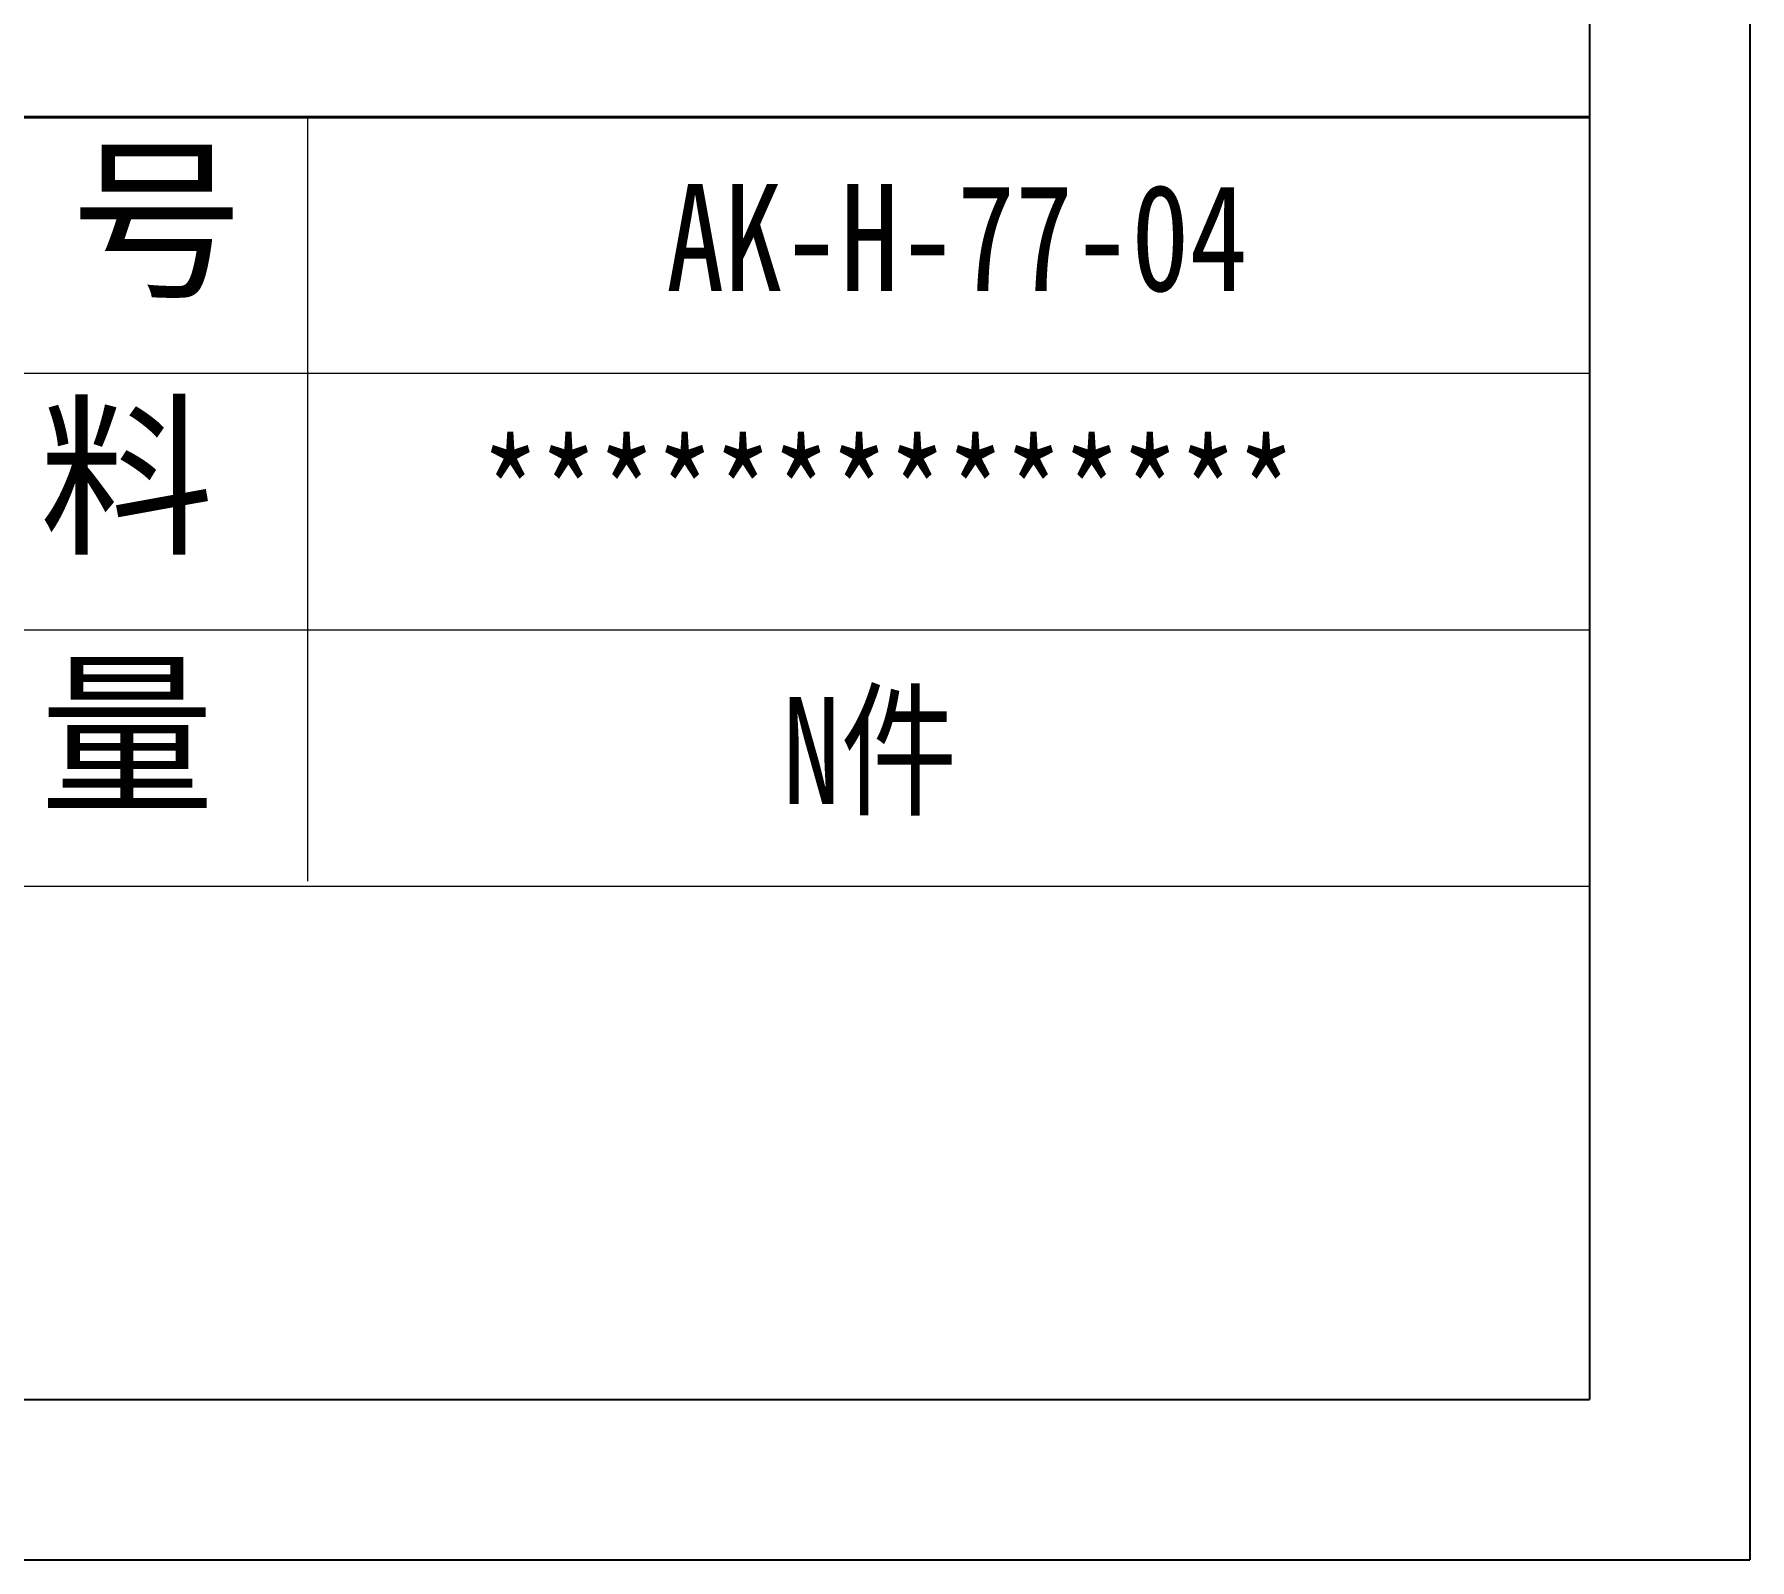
# Model space of a CAD drawing. Header units: inches. Extents: x 1153 to 3519, y 573 to 968.
# Drawn here: x 3428.4 to 3519, y 573 to 653.5 of the extents above; entities that cross this region are included whole.
import ezdxf

# ---------------------------------------------------------------- set-up
doc = ezdxf.new("R2010")
doc.units = ezdxf.units.IN
doc.layers.add('文字', color=81, linetype='Continuous')
doc.layers.add('粗实线', color=7, linetype='Continuous', lineweight=30)
doc.layers.add('细实线', color=3, linetype='Continuous', lineweight=9)
doc.styles.get("Standard").update_dxf_attribs({"font": 'txt', "bigfont": 'gbcbig.shx'})
doc.styles.add('宋体', font='', dxfattribs={"width": 0.8, "height": 3.5})
doc.styles.get('宋体').set_extended_font_data('SimSun')

msp = doc.modelspace()

# ---------------------------------------------------------------- linework, layer by layer
for p, q in [((3519.003, 928.498), (3519.003, 572.957)), ((3510.538, 920.033), (3510.538, 581.422)), ((3029.178, 581.422), (3510.538, 581.422)), ((3016.166, 572.957), (3519.003, 572.957))]:
    msp.add_line(p, q)
at = {"layer": '粗实线', "color": 7, "lineweight": 40}
msp.add_line((3510.538, 649.144), (3307.372, 649.144), dxfattribs=at)
at = {"layer": '细实线', "color": 7}
for p, q in [((3442.816, 649.144), (3442.816, 608.796)), ((3510.538, 635.6), (3408.955, 635.6)), ((3510.538, 622.055), (3408.955, 622.055)), ((3510.538, 608.511), (3205.788, 608.511))]:
    msp.add_line(p, q, dxfattribs=at)

# ---------------------------------------------------------------- texts
at = {"layer": '文字', "color": 0, "char_height": 5.07916, "width": 58.72078, "attachment_point": 1, "style": '宋体'}
for s, insert in [('{\\H1.111x;AK-H-77-04}', (3461.767, 645.606)), ('{\\H1.111x;**************}', (3451.997, 632.062)), ('{\\H1.111x;N件}', (3467.91, 618.517))]:
    msp.add_mtext(s, dxfattribs=dict(at, insert=insert))
at = {"layer": '细实线', "color": 7, "char_height": 6.77221, "attachment_point": 1}
for s, insert, width in [('{\\fSimSun|b0|i0|c134|p54;图 号}', (3416.402, 647.088), 33.86106), ('{\\fSimSun|b0|i0|c134|p54;材 料   }', (3414.796, 633.544), 33.86106), ('{\\fSimSun|b0|i0|c134|p54;数 量}', (3414.829, 619.932), 30.59771)]:
    msp.add_mtext(s, dxfattribs=dict(at, insert=insert, width=width))

doc.saveas('drawing.dxf')
